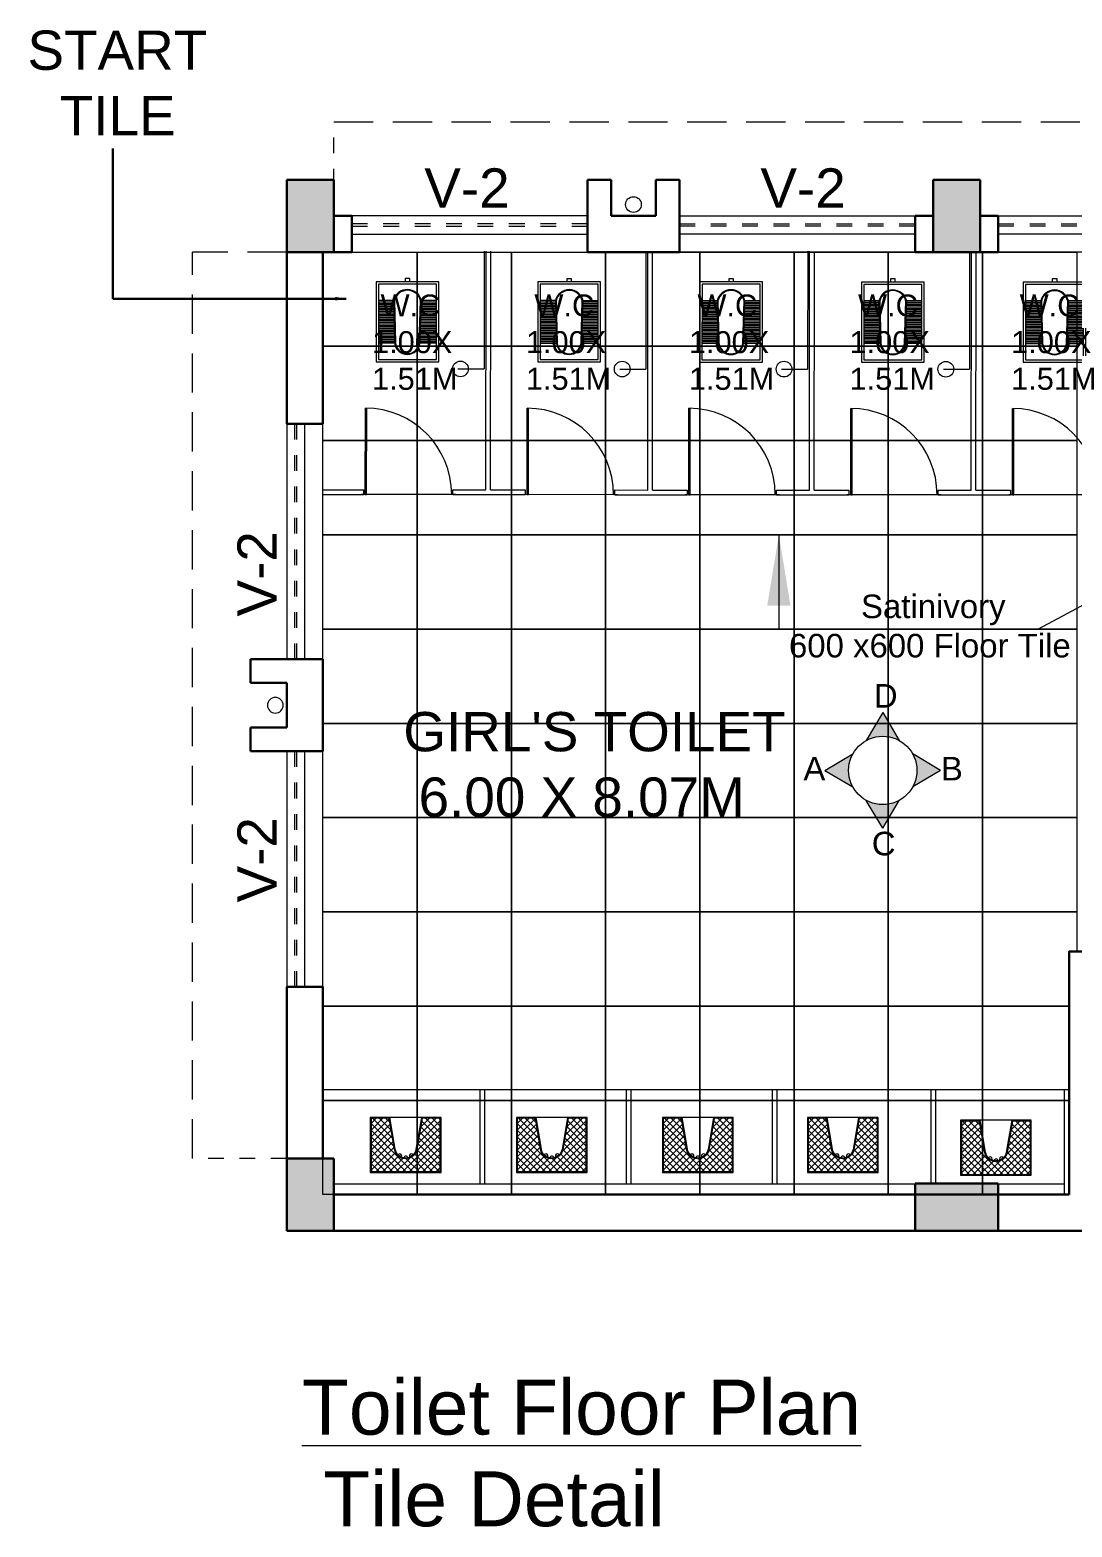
# Model space of a CAD drawing. Header units: millimetres. Extents: x 1898 to 3725, y 783 to 1532.
# Drawn here: x 2926.89 to 2933.53, y 1010.05 to 1019.58 of the extents above; entities that cross this region are included whole.
import ezdxf

# ---------------------------------------------------------------- set-up
doc = ezdxf.new("R2010")
doc.units = ezdxf.units.MM
for name, pattern in [('CENTER2', [1.125, 0.75, -0.125, 0.125, -0.125]), ('DASHED', [0.75, 0.5, -0.25]), ('DASHED2', [0.375, 0.25, -0.125])]:
    doc.linetypes.add(name, pattern=pattern)
doc.layers.get('0').update_dxf_attribs({"lineweight": 20})
for name, color, linetype, lineweight in [('COL HATCH', 253, 'Continuous', 13), ('Column', 251, 'Continuous', 30), ('CUBICAL TOILET', 5, 'Continuous', 15), ('dim.1', 6, 'Continuous', 18), ('Door', 54, 'Continuous', 18), ('elevation', 1, 'Continuous', 13), ('Fixture', 44, 'Continuous', 13), ('PROJ.', 30, 'DASHED2', 15), ('TEXT', 7, 'Continuous', 15), ('Text-1', 240, 'Continuous', 15), ('Tiles', 25, 'Continuous', 9), ('Ventilator', 4, 'DASHED', 18), ('Wall', 7, 'Continuous', 30), ('Window-Wall', 7, 'Continuous', 18)]:
    doc.layers.add(name, color=color, linetype=linetype, lineweight=lineweight)
doc.styles.add('L120', font='arial.ttf', dxfattribs={"height": 0.6})
doc.styles.get("Standard").update_dxf_attribs({"font": 'arial.ttf', "height": 0.2})
doc.styles.add('Tabrej', font='arial.ttf')
doc.dimstyles.get("Standard").update_dxf_attribs({"dimtxt": 0.2, "dimasz": 0.07, "dimexe": 0.1, "dimexo": 0.02, "dimgap": 0.09, "dimtad": 0, "dimdec": 3, "dimzin": 0, "dimdsep": 46, "dimtxsty": 'Standard', "dimcen": 0.09, "dimclrd": 3, "dimclre": 3, "dimclrt": 7, "dimadec": 0, "dimazin": 0, "dimtfac": 1, "dimtdec": 3, "dimtofl": 0, "dimtmove": 0, "dimatfit": 3, "dimfxl": 0, "dimtolj": 1, "dimtzin": 0, "dimlwd": -1, "dimlwe": -1, "dimarcsym": 0})
doc.dimstyles.new('Tabrej', dxfattribs={"dimtxt": 4, "dimasz": 0.45, "dimexe": 0.18, "dimexo": 0.0625, "dimgap": 0.09, "dimtad": 0, "dimdec": 3, "dimzin": 0, "dimdsep": 46, "dimtxsty": 'Tabrej', "dimcen": 0, "dimclrd": 256, "dimclre": 256, "dimclrt": 7, "dimaunit": 1, "dimadec": 3, "dimazin": 0, "dimtfac": 1, "dimtdec": 3, "dimtofl": 0, "dimtmove": 0, "dimatfit": 3, "dimfxl": 0, "dimtolj": 1, "dimtzin": 0, "dimlwd": -1, "dimlwe": -1, "dimarcsym": 0})

# ---------------------------------------------------------------- blocks, each defined once
blk = doc.blocks.new('C3')
at = {"layer": 'COL HATCH'}
h = blk.add_hatch(color=256, dxfattribs=at)
h.dxf.hatch_style = 1
h.paths.add_polyline_path([(0.3, 0), (0, 0), (0, -0.53), (0.3, -0.53)])
at = {"layer": 'Column'}
for p, q in [((0, 0), (0, -0.53)), ((0.3, 0), (0, 0)), ((0.3, -0.53), (0.3, 0)), ((0, -0.53), (0.3, -0.53))]:
    blk.add_line(p, q, dxfattribs=at)
blk = doc.blocks.new('*X4')
at = {"color": 0}
for p, q in [((704.7, 322.9), (942.6, 560.7)), ((704.7, 365.3), (900.1, 560.7)), ((704.7, 407.7), (857.7, 560.7)), ((704.7, 450.2), (815.3, 560.7)), ((704.7, 492.6), (772.9, 560.7)), ((704.7, 535), (730.4, 560.7)), ((847.7, 382.7), (704.7, 525.7)), ((841.6, 346.4), (704.7, 483.2)), ((853.8, 419), (712.1, 560.7)), ((866.2, 449), (754.5, 560.7)), ((888.3, 469.3), (796.9, 560.7)), ((920.9, 479.2), (839.4, 560.7)), ((1144.7, 297.8), (881.8, 560.7)), ((898.6, 474.4), (985, 560.7)), ((1144.7, 340.2), (924.2, 560.7)), ((943.5, 476.9), (1027.4, 560.7)), ((1144.7, 382.6), (966.6, 560.7)), ((971.4, 462.3), (1069.8, 560.7)), ((989.9, 438.4), (1112.3, 560.7)), ((998.4, 404.5), (1144.7, 550.7)), ((1004.5, 368.1), (1144.7, 508.3)), ((1144.7, 425.1), (1009.1, 560.7)), ((1144.7, 467.5), (1051.5, 560.7)), ((1144.7, 509.9), (1093.9, 560.7)), ((1144.7, 552.3), (1136.3, 560.7)), ((835.5, 310), (704.7, 440.8)), ((704.7, 280.5), (857.8, 433.5)), ((829.4, 273.7), (704.7, 398.4)), ((1144.7, 255.4), (999, 401.1)), ((1010.5, 331.7), (1144.7, 465.9)), ((1016.6, 295.3), (1144.7, 423.5)), ((704.7, 238), (847.4, 380.7)), ((823.3, 237.4), (704.7, 355.9)), ((797.5, 220.7), (704.7, 313.5)), ((729.8, 220.7), (838.8, 329.7)), ((1136.9, 220.7), (1007.4, 350.2)), ((1094.5, 220.7), (1015.9, 299.3)), ((1022.6, 258.9), (1144.7, 381)), ((1028.6, 222.5), (1144.7, 338.6)), ((1069.2, 220.7), (1144.7, 296.2)), ((755.1, 220.7), (704.7, 271.1)), ((712.7, 220.7), (704.7, 228.7)), ((772.3, 220.7), (830.2, 278.7)), ((814.7, 220.7), (821.7, 227.7)), ((1052.1, 220.7), (1024.3, 248.4)), ((1111.7, 220.7), (1144.7, 253.8))]:
    blk.add_line(p, q, dxfattribs=at)
blk = doc.blocks.new('RSA CL7')
blk.add_lwpolyline([(8.86, 0), (-8.86, 0), (-8.86, -13.78), (-3.94, -13.78), (3.94, -13.78), (8.86, -13.78)], close=True)
blk.add_lwpolyline([(-4.1, -13.58), (-2.78, -5.72, -0.835943), (2.8, -5.76), (4.1, -13.58), (8.66, -13.58), (8.66, -0.2), (-8.66, -0.2), (-8.66, -13.58)], format="xyb", close=True)
blk.add_lwpolyline([(-3.94, -13.78), (-2.59, -5.75, -0.835548), (2.61, -5.79), (3.94, -13.78)], format="xyb")
for centre, start, end in [((-0.03, -3.6), 185.8999, 355.8249), ((-1.41, -4.14), 207.2135, 40.9564), ((1.47, -4.14), 140.9962, 329.3468)]:
    blk.add_arc(centre, 0.493, start, end)
at = {"xscale": 0.0393714285714286, "yscale": 0.0393714285714286, "zscale": 0.0393714285714286}
blk.add_blockref('*X4', (-36.41, -22.27), dxfattribs=at)
blk = doc.blocks.new('SHAFT')
at = {"layer": 'Fixture'}
blk.add_circle((0.3275, -0.3025), 0.05, dxfattribs=at)
at = {"layer": 'Wall'}
for p, q in [((0.035, 0), (0.62, 0)), ((0.035, 0), (0.035, -0.46)), ((0.62, 0), (0.62, -0.46)), ((0.185, -0.46), (0.185, -0.23)), ((0.185, -0.23), (0.47, -0.23)), ((0.47, -0.46), (0.47, -0.23)), ((0.035, -0.46), (0.185, -0.46)), ((0.62, -0.46), (0.47, -0.46))]:
    blk.add_line(p, q, dxfattribs=at)
blk = doc.blocks.new('VENTILATOR')
at = {"layer": 'Ventilator', "ltscale": 0.02}
for p, q in [((-0.18, -1.5), (-0.18, 0)), ((-0.165, 0), (-0.165, -1.5))]:
    blk.add_line(p, q, dxfattribs=at)
at = {"layer": 'Window-Wall'}
for p, q in [((-0.23, 0), (0, 0)), ((-0.23, -1.5), (-0.23, 0)), ((-0.115, 0), (-0.115, -1.5)), ((0, 0), (0, -1.5)), ((-0.23, -1.5), (0, -1.5))]:
    blk.add_line(p, q, dxfattribs=at)
blk = doc.blocks.new('RH 1200')
for p, q in [((20.99, 0), (20.99, 43.31)), ((21.65, 0), (21.65, 43.31)), ((-21.65, 0), (21.65, 0)), ((21.65, 0), (20.99, 0))]:
    blk.add_line(p, q)
at = {"extrusion": (0, 0, -1)}
blk.add_ellipse((21.65, 0), major_axis=(-30.62, 30.62), ratio=1, start_param=5.497787, end_param=7.068583, dxfattribs=at)
blk = doc.blocks.new('GHH')
at = {"layer": 'Door', "ltscale": 20}
blk.add_line((3289.697, -299.103), (3289.697, -299.853), dxfattribs=at)
at = {"layer": 'Door', "ltscale": 20, "xscale": 0.015874999996413, "yscale": 0.015874999996413, "zscale": 0.015874999996413, "rotation": 270}
blk.add_blockref('RH 1200', (3289.697, -299.479), dxfattribs=at)
blk = doc.blocks.new('RSA CL6')
for p, q in [((5.51, 3.48), (5.51, 7.28)), ((5.91, 3.47), (5.91, 7.28)), ((6.3, 3.46), (6.3, 7.28)), ((6.69, 3.45), (6.69, 7.28)), ((7.09, 3.44), (7.09, 7.28)), ((7.48, 3.43), (7.48, 7.28)), ((7.87, 3.42), (7.87, 7.28)), ((8.27, 3.41), (8.27, 7.28)), ((8.66, 3.4), (8.66, 7.28)), ((9.06, 3.39), (9.06, 7.28)), ((9.45, 3.38), (9.45, 7.28)), ((9.84, 3.37), (9.84, 7.28)), ((10.24, 3.36), (10.24, 7.28)), ((10.63, 3.35), (10.63, 7.28)), ((11.02, 3.34), (11.02, 7.28)), ((11.42, 3.33), (11.42, 7.28)), ((11.81, 3.32), (11.81, 7.28)), ((12.2, 3.31), (12.2, 7.28)), ((12.6, 3.31), (12.6, 7.28)), ((12.99, 3.3), (12.99, 7.28)), ((13.39, 3.29), (13.39, 7.28)), ((13.78, 3.28), (13.78, 7.28)), ((14.17, 3.27), (14.17, 7.28)), ((14.57, 3.26), (14.57, 7.28)), ((14.96, 3.25), (14.96, 7.28)), ((15.35, 3.24), (15.35, 7.28)), ((15.75, 3.23), (15.75, 7.28)), ((16.14, 3.22), (16.14, 7.28)), ((16.14, 7.28), (16.14, 3.22)), ((5.51, -7.28), (5.51, -3.47)), ((5.91, -7.28), (5.91, -3.45)), ((6.3, -7.28), (6.3, -3.44)), ((6.69, -7.28), (6.69, -3.43)), ((7.09, -7.28), (7.09, -3.42)), ((7.48, -7.28), (7.48, -3.41)), ((7.87, -7.28), (7.87, -3.4)), ((8.27, -7.28), (8.27, -3.39)), ((8.66, -7.28), (8.66, -3.38)), ((9.06, -7.28), (9.06, -3.37)), ((9.45, -7.28), (9.45, -3.36)), ((9.84, -7.28), (9.84, -3.34)), ((10.24, -7.28), (10.24, -3.33)), ((10.63, -7.28), (10.63, -3.32)), ((11.02, -7.28), (11.02, -3.31)), ((11.42, -7.28), (11.42, -3.3)), ((11.81, -7.28), (11.81, -3.29)), ((12.2, -7.28), (12.2, -3.28)), ((12.6, -7.28), (12.6, -3.27)), ((12.99, -7.28), (12.99, -3.26)), ((13.39, -7.28), (13.39, -3.24)), ((13.78, -7.28), (13.78, -3.23)), ((14.17, -7.28), (14.17, -3.22)), ((14.57, -7.28), (14.57, -3.21)), ((14.96, -7.28), (14.96, -3.2)), ((15.35, -7.28), (15.35, -3.19)), ((15.75, -7.28), (15.75, -3.18)), ((16.14, -3.17), (16.14, -7.28)), ((16.14, -7.28), (16.14, -3.17))]:
    blk.add_line(p, q)
for points in [[(0.79, 7.87), (20.87, 7.87), (20.87, -7.87), (0.79, -7.87)], [(1.38, 7.28), (20.28, 7.28), (20.28, -7.28), (1.38, -7.28)]]:
    blk.add_lwpolyline(points, close=True)
blk.add_lwpolyline([(0.79, -0.59), (0, -0.59), (0, 0.59), (0.79, 0.59)])
for points in [[(5.51, 3.48), (16.14, 3.22, -0.899983), (16.14, -3.17), (5.54, -3.47, -0.799392)], [(5.53, 3.28), (16.13, 3.02, -0.897689), (16.12, -2.97), (5.56, -3.27, -0.793494), (5.53, 3.28)]]:
    blk.add_lwpolyline(points, format="xyb", close=True)
blk = doc.blocks.new('CU')
at = {"layer": 'COL HATCH', "linetype": 'CENTER2'}
h = blk.add_hatch(color=256, dxfattribs=at)
h.dxf.hatch_style = 1
h.paths.add_polyline_path([(0, 0.035), (0, -0.265), (0.46, -0.265), (0.46, 0.035)])
at = {"layer": 'Column', "linetype": 'CENTER2'}
blk.add_lwpolyline([(0, 0.035), (0, -0.265), (0.46, -0.265), (0.46, 0.035), (0, 0.035)], dxfattribs=at)

msp = doc.modelspace()

# ---------------------------------------------------------------- hatches: boundary and pattern name
at = {"layer": 'elevation', "ltscale": 0.05}
for points in [[(2932.4283, 1015.0525), (2932.3232, 1015.2305), (2932.2182, 1015.0525, -0.257447)], [(2932.1327, 1014.7569, -0.126659), (2932.1056, 1014.862, -0.126659), (2932.1327, 1014.9671), (2931.9548, 1014.862)], [(2932.6917, 1014.862), (2932.5138, 1014.9671, -0.126659), (2932.5408, 1014.862, -0.126659), (2932.5138, 1014.7569)], [(2932.4283, 1014.6715, -0.257447), (2932.2182, 1014.6715), (2932.3232, 1014.4935)]]:
    msp.add_hatch(color=256, dxfattribs=at).paths.add_polyline_path(points)

# ---------------------------------------------------------------- linework, layer by layer
at = {"layer": 'CUBICAL TOILET'}
for p, q in [((2929.7966, 1016.6478), (2929.7976, 1018.1678)), ((2929.8266, 1016.6478), (2929.8276, 1018.1678)), ((2930.8266, 1016.6471), (2930.8276, 1018.1671)), ((2930.8566, 1016.6471), (2930.8576, 1018.1671)), ((2931.8566, 1016.6465), (2931.8576, 1018.1665)), ((2931.8866, 1016.6464), (2931.8876, 1018.1664)), ((2932.8866, 1016.6458), (2932.8876, 1018.162)), ((2932.9166, 1016.6458), (2932.9176, 1018.162)), ((2928.7616, 1016.6485), (2929.0173, 1016.6483)), ((2928.7616, 1016.6185), (2929.0173, 1016.6183)), ((2929.0173, 1016.6483), (2929.0173, 1016.6183)), ((2929.5869, 1016.6479), (2929.7966, 1016.6478)), ((2929.5869, 1016.6179), (2929.5869, 1016.6479)), ((2929.5869, 1016.6179), (2929.8266, 1016.6178)), ((2929.8266, 1016.6478), (2930.0473, 1016.6476)), ((2929.8266, 1016.6178), (2930.0473, 1016.6176)), ((2930.0473, 1016.6476), (2930.0473, 1016.6176)), ((2930.6169, 1016.6473), (2930.8266, 1016.6471)), ((2930.6169, 1016.6173), (2930.6169, 1016.6473)), ((2930.6169, 1016.6173), (2930.8566, 1016.6171)), ((2930.8566, 1016.6471), (2931.0773, 1016.647)), ((2930.8566, 1016.6171), (2931.0773, 1016.617)), ((2931.0773, 1016.647), (2931.0773, 1016.617)), ((2931.6469, 1016.6466), (2931.8566, 1016.6465)), ((2931.6469, 1016.6166), (2931.6469, 1016.6466)), ((2931.6469, 1016.6166), (2931.8866, 1016.6164)), ((2931.8866, 1016.6464), (2932.1073, 1016.6463)), ((2931.8866, 1016.6164), (2932.1073, 1016.6163)), ((2932.1073, 1016.6463), (2932.1073, 1016.6163)), ((2932.6769, 1016.6459), (2932.8866, 1016.6458)), ((2932.6769, 1016.6159), (2932.6769, 1016.6459)), ((2932.6769, 1016.6159), (2932.9166, 1016.6158)), ((2932.9166, 1016.6458), (2933.1373, 1016.6456)), ((2932.9166, 1016.6158), (2933.1373, 1016.6156)), ((2933.1373, 1016.6456), (2933.1373, 1016.6156))]:
    msp.add_line(p, q, dxfattribs=at)
at = {"layer": 'elevation', "ltscale": 0.05}
for p, q in [((2932.3232, 1015.2305), (2932.2182, 1015.0525)), ((2932.3232, 1015.2305), (2932.4283, 1015.0525)), ((2931.9548, 1014.862), (2932.1327, 1014.9671)), ((2932.6917, 1014.862), (2932.5138, 1014.9671)), ((2931.9548, 1014.862), (2932.1327, 1014.7569)), ((2932.6917, 1014.862), (2932.5138, 1014.7569)), ((2932.3232, 1014.4935), (2932.2182, 1014.6715)), ((2932.3232, 1014.4935), (2932.4283, 1014.6715))]:
    msp.add_line(p, q, dxfattribs=at)
msp.add_circle((2932.3232, 1014.862), 0.2176, dxfattribs=at)
at = {"layer": 'Fixture', "ltscale": 0.05}
for p, q in [((2929.7851, 1018.1678), (2929.7846, 1017.4178)), ((2930.8151, 1018.1671), (2930.8146, 1017.4171)), ((2931.8451, 1018.1665), (2931.8446, 1017.4165)), ((2932.8751, 1018.1621), (2932.8746, 1017.4158)), ((2929.6188, 1017.4179), (2929.7846, 1017.4178)), ((2930.6488, 1017.4172), (2930.8146, 1017.4171)), ((2931.6788, 1017.4166), (2931.8446, 1017.4165)), ((2932.7088, 1017.4159), (2932.8746, 1017.4158))]:
    msp.add_line(p, q, dxfattribs=at)
at = {"layer": 'Fixture'}
for p, q in [((2928.7588, 1012.8307), (2933.5088, 1012.8307)), ((2929.7588, 1012.8317), (2929.7588, 1012.2317)), ((2929.7888, 1012.8317), (2929.7888, 1012.2317)), ((2930.6888, 1012.8314), (2930.6888, 1012.2314)), ((2930.7188, 1012.8314), (2930.7188, 1012.2314)), ((2931.6188, 1012.831), (2931.6188, 1012.231)), ((2931.6488, 1012.831), (2931.6488, 1012.231)), ((2932.6286, 1012.831), (2932.6286, 1012.231)), ((2932.6586, 1012.831), (2932.6586, 1012.231)), ((2933.4788, 1012.831), (2933.4788, 1012.1607)), ((2933.4788, 1012.831), (2933.4788, 1012.1607)), ((2933.5088, 1012.8307), (2933.5088, 1012.1618)), ((2933.5088, 1012.8307), (2933.5088, 1012.1618)), ((2928.8288, 1012.2307), (2932.5638, 1012.2307)), ((2930.9888, 1012.2307), (2933.4788, 1012.2307)), ((2930.9888, 1012.2307), (2933.4788, 1012.2307))]:
    msp.add_line(p, q, dxfattribs=at)
at = {"layer": 'Fixture', "ltscale": 0.05}
for centre in [(2929.6346, 1017.4179), (2930.6646, 1017.4172), (2931.6946, 1017.4166), (2932.7246, 1017.4159)]:
    msp.add_circle(centre, 0.05, dxfattribs=at)
at = {"layer": 'PROJ.'}
for p, q in [((2928.8286, 1018.9919), (2936.7586, 1018.9919)), ((2927.9285, 1012.3918), (2927.9285, 1018.1618)), ((2928.5286, 1018.1618), (2927.9285, 1018.1618))]:
    msp.add_line(p, q, dxfattribs=at)
at = {"layer": 'PROJ.', "ltscale": 0.05}
for p, q in [((2928.8286, 1018.3918), (2928.8286, 1018.9919)), ((2928.5286, 1012.3918), (2927.9285, 1012.3918))]:
    msp.add_line(p, q, dxfattribs=at)
at = {"layer": 'Tiles'}
for points in [[(2928.7586, 1018.1618), (2929.3586, 1018.1618), (2929.3586, 1017.5618), (2928.7586, 1017.5618)], [(2929.3586, 1018.1618), (2929.9586, 1018.1618), (2929.9586, 1017.5618), (2929.3586, 1017.5618)], [(2929.9586, 1018.1618), (2930.5586, 1018.1618), (2930.5586, 1017.5618), (2929.9586, 1017.5618)], [(2930.5586, 1018.1618), (2931.1586, 1018.1618), (2931.1586, 1017.5618), (2930.5586, 1017.5618)], [(2931.1586, 1018.1618), (2931.7586, 1018.1618), (2931.7586, 1017.5618), (2931.1586, 1017.5618)], [(2931.7586, 1018.1618), (2932.3586, 1018.1618), (2932.3586, 1017.5618), (2931.7586, 1017.5618)], [(2932.3586, 1018.1618), (2932.9586, 1018.1618), (2932.9586, 1017.5618), (2932.3586, 1017.5618)], [(2932.9586, 1018.1618), (2933.5586, 1018.1618), (2933.5586, 1017.5618), (2932.9586, 1017.5618)], [(2928.7586, 1017.5618), (2929.3586, 1017.5618), (2929.3586, 1016.9618), (2928.7586, 1016.9618)], [(2929.3586, 1017.5618), (2929.9586, 1017.5618), (2929.9586, 1016.9618), (2929.3586, 1016.9618)], [(2929.9586, 1017.5618), (2930.5586, 1017.5618), (2930.5586, 1016.9618), (2929.9586, 1016.9618)], [(2930.5586, 1017.5618), (2931.1586, 1017.5618), (2931.1586, 1016.9618), (2930.5586, 1016.9618)], [(2931.1586, 1017.5618), (2931.7586, 1017.5618), (2931.7586, 1016.9618), (2931.1586, 1016.9618)], [(2931.7586, 1017.5618), (2932.3586, 1017.5618), (2932.3586, 1016.9618), (2931.7586, 1016.9618)], [(2932.3586, 1017.5618), (2932.9586, 1017.5618), (2932.9586, 1016.9618), (2932.3586, 1016.9618)], [(2932.9586, 1017.5618), (2933.5586, 1017.5618), (2933.5586, 1016.9618), (2932.9586, 1016.9618)], [(2928.7586, 1016.9618), (2929.3586, 1016.9618), (2929.3586, 1016.3618), (2928.7586, 1016.3618)], [(2929.3586, 1016.9618), (2929.9586, 1016.9618), (2929.9586, 1016.3618), (2929.3586, 1016.3618)], [(2929.9586, 1016.9618), (2930.5586, 1016.9618), (2930.5586, 1016.3618), (2929.9586, 1016.3618)], [(2930.5586, 1016.9618), (2931.1586, 1016.9618), (2931.1586, 1016.3618), (2930.5586, 1016.3618)], [(2931.1586, 1016.9618), (2931.7586, 1016.9618), (2931.7586, 1016.3618), (2931.1586, 1016.3618)], [(2931.7586, 1016.9618), (2932.3586, 1016.9618), (2932.3586, 1016.3618), (2931.7586, 1016.3618)], [(2932.3586, 1016.9618), (2932.9586, 1016.9618), (2932.9586, 1016.3618), (2932.3586, 1016.3618)], [(2932.9586, 1016.9618), (2933.5586, 1016.9618), (2933.5586, 1016.3618), (2932.9586, 1016.3618)], [(2928.7586, 1016.3618), (2929.3586, 1016.3618), (2929.3586, 1015.7618), (2928.7586, 1015.7618)], [(2929.3586, 1016.3618), (2929.9586, 1016.3618), (2929.9586, 1015.7618), (2929.3586, 1015.7618)], [(2929.9586, 1016.3618), (2930.5586, 1016.3618), (2930.5586, 1015.7618), (2929.9586, 1015.7618)], [(2930.5586, 1016.3618), (2931.1586, 1016.3618), (2931.1586, 1015.7618), (2930.5586, 1015.7618)], [(2931.1586, 1016.3618), (2931.7586, 1016.3618), (2931.7586, 1015.7618), (2931.1586, 1015.7618)], [(2931.7586, 1016.3618), (2932.3586, 1016.3618), (2932.3586, 1015.7618), (2931.7586, 1015.7618)], [(2932.3586, 1016.3618), (2932.9586, 1016.3618), (2932.9586, 1015.7618), (2932.3586, 1015.7618)], [(2932.9586, 1016.3618), (2933.5586, 1016.3618), (2933.5586, 1015.7618), (2932.9586, 1015.7618)], [(2928.7586, 1015.7618), (2929.3586, 1015.7618), (2929.3586, 1015.1618), (2928.7586, 1015.1618)], [(2929.3586, 1015.7618), (2929.9586, 1015.7618), (2929.9586, 1015.1618), (2929.3586, 1015.1618)], [(2929.9586, 1015.7618), (2930.5586, 1015.7618), (2930.5586, 1015.1618), (2929.9586, 1015.1618)], [(2930.5586, 1015.7618), (2931.1586, 1015.7618), (2931.1586, 1015.1618), (2930.5586, 1015.1618)], [(2931.1586, 1015.7618), (2931.7586, 1015.7618), (2931.7586, 1015.1618), (2931.1586, 1015.1618)], [(2931.7586, 1015.7618), (2932.3586, 1015.7618), (2932.3586, 1015.1618), (2931.7586, 1015.1618)], [(2932.3586, 1015.7618), (2932.9586, 1015.7618), (2932.9586, 1015.1618), (2932.3586, 1015.1618)], [(2932.9586, 1015.7618), (2933.5586, 1015.7618), (2933.5586, 1015.1618), (2932.9586, 1015.1618)], [(2928.7586, 1015.1618), (2929.3586, 1015.1618), (2929.3586, 1014.5618), (2928.7586, 1014.5618)], [(2929.3586, 1015.1618), (2929.9586, 1015.1618), (2929.9586, 1014.5618), (2929.3586, 1014.5618)], [(2929.9586, 1015.1618), (2930.5586, 1015.1618), (2930.5586, 1014.5618), (2929.9586, 1014.5618)], [(2930.5586, 1015.1618), (2931.1586, 1015.1618), (2931.1586, 1014.5618), (2930.5586, 1014.5618)], [(2931.1586, 1015.1618), (2931.7586, 1015.1618), (2931.7586, 1014.5618), (2931.1586, 1014.5618)], [(2931.7586, 1015.1618), (2932.3586, 1015.1618), (2932.3586, 1014.5618), (2931.7586, 1014.5618)], [(2932.3586, 1015.1618), (2932.9586, 1015.1618), (2932.9586, 1014.5618), (2932.3586, 1014.5618)], [(2932.9586, 1015.1618), (2933.5586, 1015.1618), (2933.5586, 1014.5618), (2932.9586, 1014.5618)], [(2928.7586, 1014.5618), (2929.3586, 1014.5618), (2929.3586, 1013.9618), (2928.7586, 1013.9618)], [(2929.3586, 1014.5618), (2929.9586, 1014.5618), (2929.9586, 1013.9618), (2929.3586, 1013.9618)], [(2929.9586, 1014.5618), (2930.5586, 1014.5618), (2930.5586, 1013.9618), (2929.9586, 1013.9618)], [(2930.5586, 1014.5618), (2931.1586, 1014.5618), (2931.1586, 1013.9618), (2930.5586, 1013.9618)], [(2931.1586, 1014.5618), (2931.7586, 1014.5618), (2931.7586, 1013.9618), (2931.1586, 1013.9618)], [(2931.7586, 1014.5618), (2932.3586, 1014.5618), (2932.3586, 1013.9618), (2931.7586, 1013.9618)], [(2932.3586, 1014.5618), (2932.9586, 1014.5618), (2932.9586, 1013.9618), (2932.3586, 1013.9618)], [(2932.9586, 1014.5618), (2933.5586, 1014.5618), (2933.5586, 1013.9618), (2932.9586, 1013.9618)], [(2928.7586, 1013.9618), (2929.3586, 1013.9618), (2929.3586, 1013.3618), (2928.7586, 1013.3618)], [(2929.3586, 1013.9618), (2929.9586, 1013.9618), (2929.9586, 1013.3618), (2929.3586, 1013.3618)], [(2929.9586, 1013.9618), (2930.5586, 1013.9618), (2930.5586, 1013.3618), (2929.9586, 1013.3618)], [(2930.5586, 1013.9618), (2931.1586, 1013.9618), (2931.1586, 1013.3618), (2930.5586, 1013.3618)], [(2931.1586, 1013.9618), (2931.7586, 1013.9618), (2931.7586, 1013.3618), (2931.1586, 1013.3618)], [(2931.7586, 1013.9618), (2932.3586, 1013.9618), (2932.3586, 1013.3618), (2931.7586, 1013.3618)], [(2932.3586, 1013.9618), (2932.9586, 1013.9618), (2932.9586, 1013.3618), (2932.3586, 1013.3618)], [(2928.7586, 1013.3618), (2929.3586, 1013.3618), (2929.3586, 1012.7618), (2928.7586, 1012.7618)], [(2929.3586, 1013.3618), (2929.9586, 1013.3618), (2929.9586, 1012.7618), (2929.3586, 1012.7618)], [(2929.9586, 1013.3618), (2930.5586, 1013.3618), (2930.5586, 1012.7618), (2929.9586, 1012.7618)], [(2930.5586, 1013.3618), (2931.1586, 1013.3618), (2931.1586, 1012.7618), (2930.5586, 1012.7618)], [(2931.1586, 1013.3618), (2931.7586, 1013.3618), (2931.7586, 1012.7618), (2931.1586, 1012.7618)], [(2931.7586, 1013.3618), (2932.3586, 1013.3618), (2932.3586, 1012.7618), (2931.7586, 1012.7618)], [(2932.3586, 1013.3618), (2932.9586, 1013.3618), (2932.9586, 1012.7618), (2932.3586, 1012.7618)], [(2928.7586, 1012.7618), (2929.3586, 1012.7618), (2929.3586, 1012.1618), (2928.7586, 1012.1618)], [(2929.3586, 1012.7618), (2929.9586, 1012.7618), (2929.9586, 1012.1618), (2929.3586, 1012.1618)], [(2929.9586, 1012.7618), (2930.5586, 1012.7618), (2930.5586, 1012.1618), (2929.9586, 1012.1618)], [(2930.5586, 1012.7618), (2931.1586, 1012.7618), (2931.1586, 1012.1618), (2930.5586, 1012.1618)], [(2931.1586, 1012.7618), (2931.7586, 1012.7618), (2931.7586, 1012.1618), (2931.1586, 1012.1618)], [(2931.7586, 1012.7618), (2932.3586, 1012.7618), (2932.3586, 1012.1618), (2931.7586, 1012.1618)], [(2932.3586, 1012.7618), (2932.9586, 1012.7618), (2932.9586, 1012.1618), (2932.3586, 1012.1618)]]:
    msp.add_lwpolyline(points, close=True, dxfattribs=at)
for points in [[(2933.5088, 1013.3618), (2932.9586, 1013.3618), (2932.9586, 1013.9618), (2933.5586, 1013.9618), (2933.5586, 1013.7084)], [(2933.5088, 1012.7618), (2932.9586, 1012.7618), (2932.9586, 1013.3618), (2933.5088, 1013.3618)], [(2933.5088, 1012.1618), (2932.9586, 1012.1618), (2932.9586, 1012.7618), (2933.5088, 1012.7618)]]:
    msp.add_lwpolyline(points, dxfattribs=at)
at = {"layer": 'Wall'}
for p, q in [((2933.5088, 1012.1618), (2928.8286, 1012.1618)), ((2933.5088, 1012.1618), (2928.8286, 1012.1618)), ((2936.5986, 1011.9318), (2928.8286, 1011.9318)), ((2936.5986, 1011.9318), (2928.8286, 1011.9318))]:
    msp.add_line(p, q, dxfattribs=at)
for points in [[(2928.9436, 1018.3918), (2928.9436, 1018.1618), (2928.8286, 1018.1618), (2928.8286, 1018.3918), (2928.9436, 1018.3918)], [(2932.5286, 1018.3918), (2932.5286, 1018.1618), (2932.6436, 1018.1618), (2932.6436, 1018.3918), (2932.5286, 1018.3918)], [(2933.0586, 1018.3918), (2933.0586, 1018.1618), (2932.9436, 1018.1618), (2932.9436, 1018.3918), (2933.0586, 1018.3918)], [(2928.7586, 1017.0693), (2928.5286, 1017.0693), (2928.5286, 1018.1618), (2928.7586, 1018.1618), (2928.7586, 1017.0693)], [(2933.5088, 1012.1618), (2933.5088, 1013.7084), (2933.6238, 1013.7084), (2933.6238, 1012.1618)], [(2933.5088, 1012.1618), (2933.5088, 1013.7084), (2933.6238, 1013.7084), (2933.6238, 1012.1618)], [(2928.7586, 1012.3918), (2928.5286, 1012.3918), (2928.5286, 1013.4843), (2928.7586, 1013.4843), (2928.7586, 1012.3918)], [(2928.7586, 1012.3918), (2928.5286, 1012.3918), (2928.5286, 1013.4843), (2928.7586, 1013.4843), (2928.7586, 1012.3918)]]:
    msp.add_lwpolyline(points, dxfattribs=at)

# ---------------------------------------------------------------- block references
at = {"layer": 'Column', "linetype": 'CENTER2', "xscale": -1, "rotation": 270}
for p in [(2928.7936, 1018.1618), (2932.9086, 1018.1618), (2928.7936, 1011.9318), (2928.7936, 1011.9318)]:
    msp.add_blockref('CU', p, dxfattribs=at)
at = {"layer": 'Column', "color": 5, "rotation": 270}
msp.add_blockref('C3', (2933.0586, 1012.2318), dxfattribs=at)
msp.add_blockref('C3', (2933.0586, 1012.2318), dxfattribs=at)
at = {"layer": 'Door', "xscale": -0.8000000001367676, "yscale": 0.8000000001375156, "zscale": 0.8000000001375136, "rotation": 269.9642723067067}
for p in [(3167.2461, -1615.2882), (3168.2761, -1615.2889), (3169.3061, -1615.2895), (3170.3361, -1615.2902), (3171.3661, -1615.2909)]:
    msp.add_blockref('GHH', p, dxfattribs=at)
at = {"layer": 'Fixture', "extrusion": (0, 0, -1), "xscale": 0.02539999999408093, "yscale": 0.02539999999408093, "zscale": -0.02539999999589774, "rotation": 270.037126234118}
for p in [(-2929.2974, 1017.9931), (-2930.3274, 1017.9924), (-2931.3574, 1017.9918), (-2932.3874, 1017.9911), (-2933.4174, 1017.9904)]:
    msp.add_blockref('RSA CL6', p, dxfattribs=at)
at = {"layer": 'Fixture', "xscale": 0.02539999999498832, "yscale": 0.02539999999498832, "zscale": 0.02539999999498832, "rotation": 180}
for p in [(2929.2859, 1012.3032), (2930.2159, 1012.3032), (2931.1459, 1012.3032), (2932.0689, 1012.3032), (2933.0439, 1012.2847)]:
    msp.add_blockref('RSA CL7', p, dxfattribs=at)
at = {"layer": 'Wall'}
for name, p, rotation in [('SHAFT', (2931.0636, 1018.1618), 180), ('VENTILATOR', (2932.5286, 1018.1618), 270), ('VENTILATOR', (2934.5586, 1018.1618), 270)]:
    msp.add_blockref(name, p, dxfattribs=dict(at, rotation=rotation))
at = {"layer": 'Wall', "xscale": -1}
for name, p, rotation in [('VENTILATOR', (2928.9436, 1018.1618), 90), ('VENTILATOR', (2928.7586, 1015.5693), 180), ('SHAFT', (2928.7586, 1014.9493), 270), ('VENTILATOR', (2928.7586, 1013.4843), 180)]:
    msp.add_blockref(name, p, dxfattribs=dict(at, rotation=rotation))

# ---------------------------------------------------------------- texts
at = {"layer": 'elevation', "ltscale": 0.05, "char_height": 0.15, "width": 4.322064, "attachment_point": 1, "style": 'L120'}
for s, insert in [('{\\fArial|b0|i0|c0|p34;D}', (2932.2662, 1015.4118)), ('{\\fArial|b0|i0|c0|p34;A}', (2931.8179, 1014.9484)), ('{\\fArial|b0|i0|c0|p34;B}', (2932.6932, 1014.9484)), ('{\\fArial|b0|i0|c0|p34;C}', (2932.2532, 1014.4714))]:
    msp.add_mtext(s, dxfattribs=dict(at, insert=insert))
at = {"layer": 'TEXT', "char_height": 0.14, "width": 0.530172, "attachment_point": 1, "style": 'L120'}
for insert in [(2929.0718, 1017.8917), (2930.0512, 1017.8917), (2931.0889, 1017.8917), (2932.1116, 1017.8917), (2933.1404, 1017.8917)]:
    msp.add_mtext('{\\fArial CE|b0|i0|c0|p34; W.C\\P1.00X\\P1.51M}', dxfattribs=dict(at, insert=insert))
at = {"layer": 'TEXT', "attachment_point": 1, "style": 'L120'}
for s, insert, char_height, width, rotation in [("{\\fArial|b0|i0|c0|p34;GIRL'S TOILET\\P 6.00 X 8.07M}", (2929.271, 1015.2338), 0.25, 2.895293, 360), ('{\\LToilet Floor Plan\\P} Tile Detail', (2928.6259, 1010.9838), 0.35, 3.529762, 0)]:
    msp.add_mtext(s, dxfattribs=dict(at, insert=insert, char_height=char_height, width=width, rotation=rotation))
at = {"layer": 'Text-1', "ltscale": 0.05, "char_height": 0.25, "attachment_point": 1, "style": 'L120'}
for s, insert, width, rotation in [('\\pi-0.29727;START \\P\\pi-0.091519;TILE', (2927.1754, 1019.5721), 0.527568, 0), ('V-2', (2929.4045, 1018.6947), 0.527568, 0), ('V-2', (2931.5442, 1018.6947), 0.527568, 0), ('V-2', (2928.2148, 1015.8418), 0.530126, 90), ('V-2', (2928.2148, 1014.0215), 0.530126, 90)]:
    msp.add_mtext(s, dxfattribs=dict(at, insert=insert, width=width, rotation=rotation))
at = {"layer": 'Text-1', "insert": (2930.4537, 1015.9814), "char_height": 0.15, "width": 4.322064, "attachment_point": 1, "style": 'L120'}
msp.add_mtext('\\pi1.6728; Satinivory \\P\\pi1.2724;600 x600 Floor Tile', dxfattribs=at)

# ---------------------------------------------------------------- leaders
at = {"layer": 'dim.1', "ltscale": 0.05}
for points in [[(2935.5517, 1016.9618), (2933.3117, 1015.7618)], [(2931.6617, 1016.3618), (2931.6617, 1015.7618), (2933.3117, 1015.7618)]]:
    msp.add_leader(points, dimstyle='Tabrej', dxfattribs=at)
at = {"layer": 'Wall', "lineweight": 9}
msp.add_leader([(2928.9078, 1017.865), (2927.4217, 1017.865), (2927.4217, 1018.8221)], dimstyle='Standard', override={"dimgap": 0.09, "dimtad": 0, "dimarcsym": 1}, dxfattribs=at)

doc.saveas('drawing.dxf')
